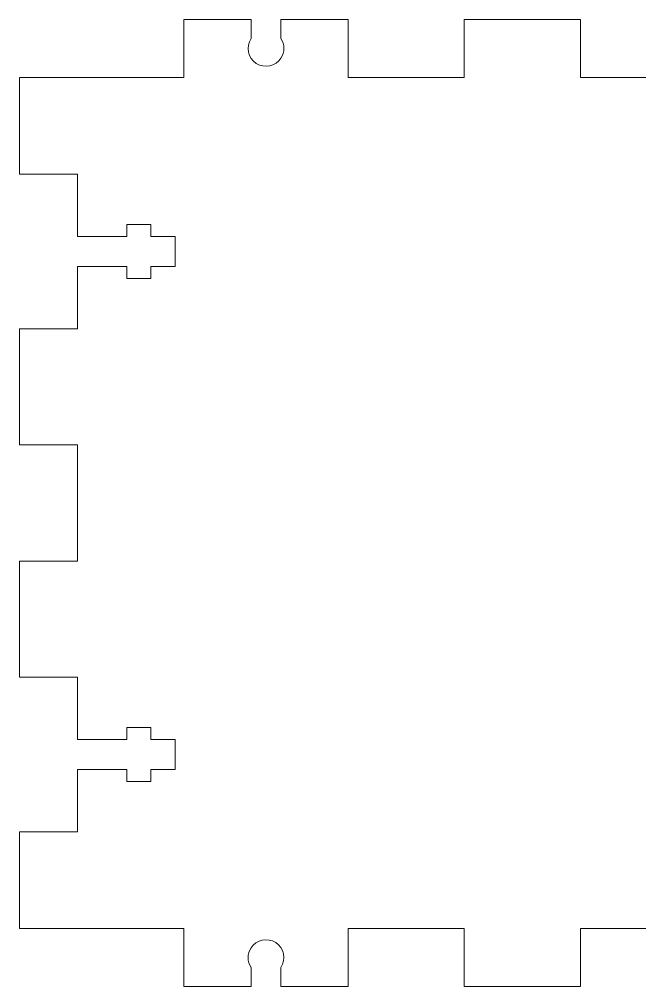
# Model space of a CAD drawing. Header units: inches. Extents: x 5 to 205, y 106 to 206.
# Drawn here: x 5.1 to 69.3, y 106 to 206 of the extents above; entities that cross this region are included whole.
import ezdxf

# ---------------------------------------------------------------- set-up
doc = ezdxf.new("R2010")
doc.units = ezdxf.units.IN
doc.header["$MEASUREMENT"] = 0

# ---------------------------------------------------------------- blocks, each defined once
blk = doc.blocks.new('block 470')
at = {"color": 7, "lineweight": 15, "true_color": 0xffffff}
blk.add_lwpolyline([(75.128, 111.992), (63.128, 111.992)], dxfattribs=at)
blk = doc.blocks.new('block 471')
at = {"color": 7, "lineweight": 15, "true_color": 0xffffff}
blk.add_lwpolyline([(63.128, 111.992), (63.128, 105.992)], dxfattribs=at)
blk = doc.blocks.new('block 472')
at = {"color": 7, "lineweight": 15, "true_color": 0xffffff}
blk.add_lwpolyline([(63.128, 105.992), (51.128, 105.992)], dxfattribs=at)
blk = doc.blocks.new('block 473')
at = {"color": 7, "lineweight": 15, "true_color": 0xffffff}
blk.add_lwpolyline([(51.128, 105.992), (51.128, 111.992)], dxfattribs=at)
blk = doc.blocks.new('block 474')
at = {"color": 7, "lineweight": 15, "true_color": 0xffffff}
blk.add_lwpolyline([(51.128, 111.992), (39.128, 111.992)], dxfattribs=at)
blk = doc.blocks.new('block 475')
at = {"color": 7, "lineweight": 15, "true_color": 0xffffff}
blk.add_lwpolyline([(39.128, 111.992), (39.128, 105.992)], dxfattribs=at)
blk = doc.blocks.new('block 476')
at = {"color": 7, "lineweight": 15, "true_color": 0xffffff}
blk.add_lwpolyline([(32.178, 105.992), (39.128, 105.992)], dxfattribs=at)
blk = doc.blocks.new('block 477')
at = {"color": 7, "lineweight": 15, "true_color": 0xffffff}
blk.add_lwpolyline([(32.178, 105.992), (32.178, 107.982)], dxfattribs=at)
blk = doc.blocks.new('block 478')
at = {"color": 7, "lineweight": 15, "true_color": 0xffffff}
blk.add_lwpolyline([(29.078, 105.992), (29.078, 107.982)], dxfattribs=at)
blk = doc.blocks.new('block 479')
at = {"color": 7, "lineweight": 15, "true_color": 0xffffff}
blk.add_lwpolyline([(22.128, 105.992), (29.078, 105.992)], dxfattribs=at)
blk = doc.blocks.new('block 480')
at = {"color": 7, "lineweight": 15, "true_color": 0xffffff}
blk.add_lwpolyline([(22.128, 105.992), (22.128, 111.992)], dxfattribs=at)
blk = doc.blocks.new('block 481')
at = {"color": 7, "lineweight": 15, "true_color": 0xffffff}
blk.add_lwpolyline([(22.128, 111.992), (5.128, 111.992)], dxfattribs=at)
blk = doc.blocks.new('block 482')
at = {"color": 7, "lineweight": 15, "true_color": 0xffffff}
blk.add_lwpolyline([(5.128, 111.992), (5.128, 121.992)], dxfattribs=at)
blk = doc.blocks.new('block 483')
at = {"color": 7, "lineweight": 15, "true_color": 0xffffff}
blk.add_lwpolyline([(5.128, 121.992), (11.128, 121.992)], dxfattribs=at)
blk = doc.blocks.new('block 484')
at = {"color": 7, "lineweight": 15, "true_color": 0xffffff}
blk.add_lwpolyline([(11.128, 121.992), (11.128, 128.442)], dxfattribs=at)
blk = doc.blocks.new('block 485')
at = {"color": 7, "lineweight": 15, "true_color": 0xffffff}
blk.add_lwpolyline([(11.128, 128.442), (16.228, 128.442)], dxfattribs=at)
blk = doc.blocks.new('block 486')
at = {"color": 7, "lineweight": 15, "true_color": 0xffffff}
blk.add_lwpolyline([(16.228, 128.442), (16.228, 127.192)], dxfattribs=at)
blk = doc.blocks.new('block 487')
at = {"color": 7, "lineweight": 15, "true_color": 0xffffff}
blk.add_lwpolyline([(16.228, 127.192), (18.728, 127.192)], dxfattribs=at)
blk = doc.blocks.new('block 488')
at = {"color": 7, "lineweight": 15, "true_color": 0xffffff}
blk.add_lwpolyline([(18.728, 127.192), (18.728, 128.442)], dxfattribs=at)
blk = doc.blocks.new('block 489')
at = {"color": 7, "lineweight": 15, "true_color": 0xffffff}
blk.add_lwpolyline([(18.728, 128.442), (21.228, 128.442)], dxfattribs=at)
blk = doc.blocks.new('block 490')
at = {"color": 7, "lineweight": 15, "true_color": 0xffffff}
blk.add_lwpolyline([(21.228, 128.442), (21.228, 131.542)], dxfattribs=at)
blk = doc.blocks.new('block 491')
at = {"color": 7, "lineweight": 15, "true_color": 0xffffff}
blk.add_lwpolyline([(21.228, 131.542), (18.728, 131.542)], dxfattribs=at)
blk = doc.blocks.new('block 492')
at = {"color": 7, "lineweight": 15, "true_color": 0xffffff}
blk.add_lwpolyline([(18.728, 131.542), (18.728, 132.792)], dxfattribs=at)
blk = doc.blocks.new('block 493')
at = {"color": 7, "lineweight": 15, "true_color": 0xffffff}
blk.add_lwpolyline([(18.728, 132.792), (16.228, 132.792)], dxfattribs=at)
blk = doc.blocks.new('block 494')
at = {"color": 7, "lineweight": 15, "true_color": 0xffffff}
blk.add_lwpolyline([(16.228, 132.792), (16.228, 131.542)], dxfattribs=at)
blk = doc.blocks.new('block 495')
at = {"color": 7, "lineweight": 15, "true_color": 0xffffff}
blk.add_lwpolyline([(16.228, 131.542), (11.128, 131.542)], dxfattribs=at)
blk = doc.blocks.new('block 496')
at = {"color": 7, "lineweight": 15, "true_color": 0xffffff}
blk.add_lwpolyline([(11.128, 131.542), (11.128, 137.992)], dxfattribs=at)
blk = doc.blocks.new('block 497')
at = {"color": 7, "lineweight": 15, "true_color": 0xffffff}
blk.add_lwpolyline([(11.128, 137.992), (5.128, 137.992)], dxfattribs=at)
blk = doc.blocks.new('block 498')
at = {"color": 7, "lineweight": 15, "true_color": 0xffffff}
blk.add_lwpolyline([(5.128, 137.992), (5.128, 149.992)], dxfattribs=at)
blk = doc.blocks.new('block 499')
at = {"color": 7, "lineweight": 15, "true_color": 0xffffff}
blk.add_lwpolyline([(5.128, 149.992), (11.128, 149.992)], dxfattribs=at)
blk = doc.blocks.new('block 500')
at = {"color": 7, "lineweight": 15, "true_color": 0xffffff}
blk.add_lwpolyline([(11.128, 149.992), (11.128, 161.992)], dxfattribs=at)
blk = doc.blocks.new('block 501')
at = {"color": 7, "lineweight": 15, "true_color": 0xffffff}
blk.add_lwpolyline([(11.128, 161.992), (5.128, 161.992)], dxfattribs=at)
blk = doc.blocks.new('block 502')
at = {"color": 7, "lineweight": 15, "true_color": 0xffffff}
blk.add_lwpolyline([(5.128, 161.992), (5.128, 173.992)], dxfattribs=at)
blk = doc.blocks.new('block 503')
at = {"color": 7, "lineweight": 15, "true_color": 0xffffff}
blk.add_lwpolyline([(5.128, 173.992), (11.128, 173.992)], dxfattribs=at)
blk = doc.blocks.new('block 504')
at = {"color": 7, "lineweight": 15, "true_color": 0xffffff}
blk.add_lwpolyline([(11.128, 173.992), (11.128, 180.442)], dxfattribs=at)
blk = doc.blocks.new('block 505')
at = {"color": 7, "lineweight": 15, "true_color": 0xffffff}
blk.add_lwpolyline([(11.128, 180.442), (16.228, 180.442)], dxfattribs=at)
blk = doc.blocks.new('block 506')
at = {"color": 7, "lineweight": 15, "true_color": 0xffffff}
blk.add_lwpolyline([(16.228, 180.442), (16.228, 179.192)], dxfattribs=at)
blk = doc.blocks.new('block 507')
at = {"color": 7, "lineweight": 15, "true_color": 0xffffff}
blk.add_lwpolyline([(16.228, 179.192), (18.728, 179.192)], dxfattribs=at)
blk = doc.blocks.new('block 508')
at = {"color": 7, "lineweight": 15, "true_color": 0xffffff}
blk.add_lwpolyline([(18.728, 179.192), (18.728, 180.442)], dxfattribs=at)
blk = doc.blocks.new('block 509')
at = {"color": 7, "lineweight": 15, "true_color": 0xffffff}
blk.add_lwpolyline([(18.728, 180.442), (21.228, 180.442)], dxfattribs=at)
blk = doc.blocks.new('block 510')
at = {"color": 7, "lineweight": 15, "true_color": 0xffffff}
blk.add_lwpolyline([(21.228, 180.442), (21.228, 183.542)], dxfattribs=at)
blk = doc.blocks.new('block 511')
at = {"color": 7, "lineweight": 15, "true_color": 0xffffff}
blk.add_lwpolyline([(21.228, 183.542), (18.728, 183.542)], dxfattribs=at)
blk = doc.blocks.new('block 512')
at = {"color": 7, "lineweight": 15, "true_color": 0xffffff}
blk.add_lwpolyline([(18.728, 183.542), (18.728, 184.792)], dxfattribs=at)
blk = doc.blocks.new('block 513')
at = {"color": 7, "lineweight": 15, "true_color": 0xffffff}
blk.add_lwpolyline([(18.728, 184.792), (16.228, 184.792)], dxfattribs=at)
blk = doc.blocks.new('block 514')
at = {"color": 7, "lineweight": 15, "true_color": 0xffffff}
blk.add_lwpolyline([(16.228, 184.792), (16.228, 183.542)], dxfattribs=at)
blk = doc.blocks.new('block 515')
at = {"color": 7, "lineweight": 15, "true_color": 0xffffff}
blk.add_lwpolyline([(16.228, 183.542), (11.128, 183.542)], dxfattribs=at)
blk = doc.blocks.new('block 516')
at = {"color": 7, "lineweight": 15, "true_color": 0xffffff}
blk.add_lwpolyline([(11.128, 183.542), (11.128, 189.992)], dxfattribs=at)
blk = doc.blocks.new('block 517')
at = {"color": 7, "lineweight": 15, "true_color": 0xffffff}
blk.add_lwpolyline([(11.128, 189.992), (5.128, 189.992)], dxfattribs=at)
blk = doc.blocks.new('block 518')
at = {"color": 7, "lineweight": 15, "true_color": 0xffffff}
blk.add_lwpolyline([(5.128, 189.992), (5.128, 199.992)], dxfattribs=at)
blk = doc.blocks.new('block 519')
at = {"color": 7, "lineweight": 15, "true_color": 0xffffff}
blk.add_lwpolyline([(5.128, 199.992), (22.128, 199.992)], dxfattribs=at)
blk = doc.blocks.new('block 520')
at = {"color": 7, "lineweight": 15, "true_color": 0xffffff}
blk.add_lwpolyline([(22.128, 199.992), (22.128, 205.992)], dxfattribs=at)
blk = doc.blocks.new('block 521')
at = {"color": 7, "lineweight": 15, "true_color": 0xffffff}
blk.add_lwpolyline([(22.128, 205.992), (29.078, 205.992)], dxfattribs=at)
blk = doc.blocks.new('block 522')
at = {"color": 7, "lineweight": 15, "true_color": 0xffffff}
blk.add_lwpolyline([(29.078, 205.992), (29.078, 204.002)], dxfattribs=at)
blk = doc.blocks.new('block 523')
at = {"color": 7, "lineweight": 15, "true_color": 0xffffff}
blk.add_lwpolyline([(32.178, 205.992), (32.178, 204.002)], dxfattribs=at)
blk = doc.blocks.new('block 524')
at = {"color": 7, "lineweight": 15, "true_color": 0xffffff}
blk.add_lwpolyline([(32.178, 205.992), (39.128, 205.992)], dxfattribs=at)
blk = doc.blocks.new('block 525')
at = {"color": 7, "lineweight": 15, "true_color": 0xffffff}
blk.add_lwpolyline([(39.128, 205.992), (39.128, 199.992)], dxfattribs=at)
blk = doc.blocks.new('block 526')
at = {"color": 7, "lineweight": 15, "true_color": 0xffffff}
blk.add_lwpolyline([(39.128, 199.992), (51.128, 199.992)], dxfattribs=at)
blk = doc.blocks.new('block 527')
at = {"color": 7, "lineweight": 15, "true_color": 0xffffff}
blk.add_lwpolyline([(51.128, 199.992), (51.128, 205.992)], dxfattribs=at)
blk = doc.blocks.new('block 528')
at = {"color": 7, "lineweight": 15, "true_color": 0xffffff}
blk.add_lwpolyline([(51.128, 205.992), (63.128, 205.992)], dxfattribs=at)
blk = doc.blocks.new('block 529')
at = {"color": 7, "lineweight": 15, "true_color": 0xffffff}
blk.add_lwpolyline([(63.128, 205.992), (63.128, 199.992)], dxfattribs=at)
blk = doc.blocks.new('block 530')
at = {"color": 7, "lineweight": 15, "true_color": 0xffffff}
blk.add_lwpolyline([(63.128, 199.992), (75.128, 199.992)], dxfattribs=at)
blk = doc.blocks.new('block 609')
at = {"color": 7, "lineweight": 15, "true_color": 0xffffff}
blk.add_open_spline([(32.178, 107.982), (32.736, 108.838), (32.494, 109.984), (31.638, 110.542), (30.782, 111.1), (29.636, 110.858), (29.078, 110.002), (28.678, 109.388), (28.678, 108.596), (29.078, 107.982)], degree=3, knots=[0, 0, 0, 0, 1, 1, 1, 2, 2, 2, 3, 3, 3, 3], dxfattribs=at)
blk = doc.blocks.new('block 610')
at = {"color": 7, "lineweight": 15, "true_color": 0xffffff}
blk.add_open_spline([(29.078, 204.002), (28.52, 203.146), (28.762, 202), (29.618, 201.442), (30.474, 200.884), (31.62, 201.126), (32.178, 201.982), (32.578, 202.596), (32.578, 203.388), (32.178, 204.002)], degree=3, knots=[0, 0, 0, 0, 1, 1, 1, 2, 2, 2, 3, 3, 3, 3], dxfattribs=at)

msp = doc.modelspace()

# ---------------------------------------------------------------- block references
for name in ['block 520', 'block 521', 'block 522', 'block 523', 'block 524', 'block 525', 'block 527', 'block 528', 'block 529', 'block 610', 'block 518', 'block 519', 'block 526', 'block 530', 'block 517', 'block 516', 'block 513', 'block 514', 'block 512', 'block 515', 'block 511', 'block 510', 'block 504', 'block 505', 'block 506', 'block 508', 'block 509', 'block 507', 'block 502', 'block 503', 'block 501', 'block 500', 'block 498', 'block 499', 'block 497', 'block 496', 'block 493', 'block 494', 'block 492', 'block 495', 'block 491', 'block 490', 'block 484', 'block 485', 'block 486', 'block 488', 'block 489', 'block 487', 'block 482', 'block 483', 'block 481', 'block 480', 'block 609', 'block 474', 'block 475', 'block 473', 'block 470', 'block 471', 'block 478', 'block 477', 'block 479', 'block 476', 'block 472']:
    msp.add_blockref(name, (0, 0))

doc.saveas('drawing.dxf')
